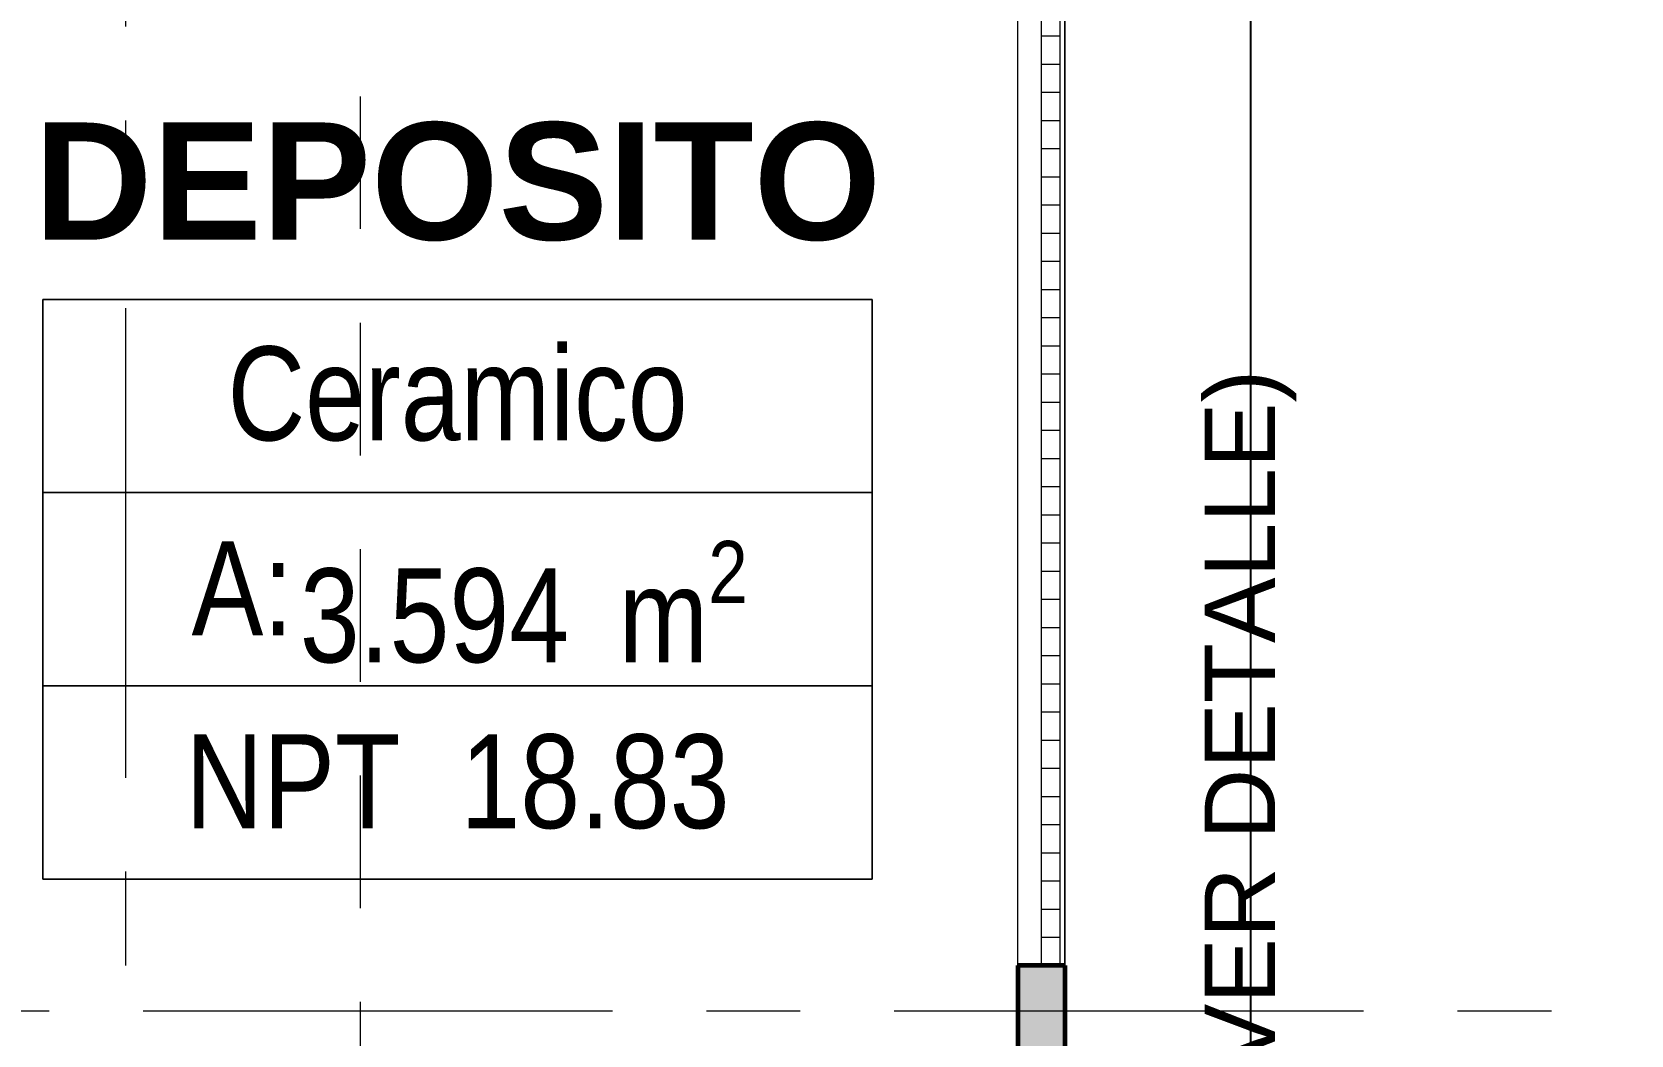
# Model space of a CAD drawing. Header units: inches. Extents: x -19 to 5698, y -728 to 92.
# Drawn here: x 393.22 to 394.923, y 9.976 to 11.044 of the extents above; entities that cross this region are included whole.
import ezdxf

# ---------------------------------------------------------------- set-up
doc = ezdxf.new("R2010")
doc.units = ezdxf.units.IN
doc.header["$MEASUREMENT"] = 0
doc.set_wipeout_variables(frame=1)
for name, pattern in [('Hidden Line', [0.195611, 0.141111, -0.0545]), ('Punto & Raya', [0.65, 0.5, -0.075, 0, -0.075]), ('Wipeout_Contour', [1, 0, -1])]:
    doc.linetypes.add(name, pattern=pattern)
doc.layers.get('0').update_dxf_attribs({"color": 61})
for name, color, linetype in [('02 _ ARQ _ ALB _ Ejes Generales', 251, 'Continuous'), ('02 _ ARQ _ ZON _ Espacio.3D', 7, 'Continuous'), ('08 _ STR _ EXT _ 09 Vigas', 251, 'Continuous'), ('Acabado - Muros', 7, 'Continuous'), ('Marcador - Secciones', 7, 'Continuous'), ('Notas - Etiquetas', 7, 'Continuous')]:
    doc.layers.add(name, color=color, linetype=linetype)
doc.styles.add('Estilo_Generado_4', font='swisse.ttf')
doc.styles.add('Estilo_Generado_8', font='arialbd.ttf')
doc.styles.add('Estilo_Generado_9', font='ARIALN.TTF')
doc.dimstyles.new('Estilo_Generado__8', dxfattribs={"dimtxt": 0.18, "dimasz": 0.0912, "dimexe": 0.18, "dimexo": 0.0625, "dimgap": 0, "dimtad": 0, "dimtih": 1, "dimtoh": 1, "dimdec": 4, "dimzin": 0, "dimdsep": 46, "dimcen": 0.09, "dimadec": 0, "dimazin": 0, "dimtfac": 1, "dimtdec": 4, "dimtmove": 0, "dimatfit": 3, "dimldrblk": 'ARROWHEAD_5', "dimfxl": 1, "dimtolj": 1, "dimtzin": 0, "dimarcsym": 0})

# ---------------------------------------------------------------- blocks, each defined once
blk = doc.blocks.new('ARROWHEAD_5')
at = {"linetype": 'Continuous', "lineweight": 0}
blk.add_hatch(color=0, dxfattribs=at).paths.add_polyline_path([(-1, 0.2679), (0, 0), (-1, -0.2679)])
at = {"color": 0, "linetype": 'Continuous', "lineweight": 0}
blk.add_line((0, 0), (-1, 0), dxfattribs=at)

msp = doc.modelspace()

# ---------------------------------------------------------------- linework, layer by layer
at = {"layer": '02 _ ARQ _ ALB _ Ejes Generales', "color": 251, "linetype": 'Punto & Raya', "lineweight": 13, "true_color": 0x636466}
msp.add_line((393.3201, 3.05), (393.3201, 44.9), dxfattribs=at)
at = {"layer": '02 _ ARQ _ ZON _ Espacio.3D', "color": 251, "linetype": 'Continuous', "lineweight": 13}
for p, q in [((394.1151, 10.7594), (393.2316, 10.7594)), ((393.2316, 10.7594), (393.2316, 10.1418)), ((393.2316, 10.7594), (394.1151, 10.7594)), ((393.2316, 10.5536), (393.2316, 10.7594)), ((394.1151, 10.1418), (394.1151, 10.7594)), ((394.1151, 10.7594), (394.1151, 10.5536)), ((394.1151, 10.5536), (393.2316, 10.5536)), ((393.2316, 10.5536), (394.1151, 10.5536)), ((393.2316, 10.3477), (393.2316, 10.5536)), ((394.1151, 10.5536), (394.1151, 10.3477)), ((394.1151, 10.3477), (393.2316, 10.3477)), ((393.2316, 10.3477), (394.1151, 10.3477)), ((393.2316, 10.1418), (393.2316, 10.3477)), ((394.1151, 10.3477), (394.1151, 10.1418)), ((393.2316, 10.1418), (394.1151, 10.1418)), ((394.1151, 10.1418), (393.2316, 10.1418))]:
    msp.add_line(p, q, dxfattribs=at)
at = {"layer": '02 _ ARQ _ ZON _ Espacio.3D', "color": 254, "linetype": 'Continuous', "lineweight": 0, "flags": 128}
msp.add_lwpolyline([(400.07, 7.3509), (400.0701, 8.1), (400.295, 8.1), (400.295, 16.5), (400.0701, 16.5), (400.07, 17.35), (394.17, 17.3498), (394.17, 16.9001), (393.5701, 16.9), (393.57, 16.2999), (393.12, 16.2999), (393.12, 15.4), (394.32, 15.4), (394.3201, 7.7), (396.8257, 7.7), (396.8257, 7.35)], close=True, dxfattribs=at)
at = {"layer": '02 _ ARQ _ ZON _ Espacio.3D', "color": 9, "linetype": 'Continuous', "lineweight": 5, "flags": 128}
msp.add_lwpolyline([(393.12, 9.05), (394.27, 9.05), (394.27, 12.175), (393.12, 12.175)], close=True, dxfattribs=at)
at = {"layer": '08 _ STR _ EXT _ 09 Vigas', "color": 251, "linetype": 'Hidden Line', "lineweight": 13, "true_color": 0x636466}
msp.add_line((393.5701, 7.7), (393.5701, 16.9), dxfattribs=at)
at = {"layer": 'Marcador - Secciones', "color": 251, "linetype": 'Punto & Raya', "lineweight": 13, "true_color": 0x636466}
msp.add_line((374.9384, 10.0018), (416.3507, 10.0018), dxfattribs=at)

# ---------------------------------------------------------------- texts
at = {"layer": '02 _ ARQ _ ZON _ Espacio.3D', "color": 251, "lineweight": 25, "attachment_point": 2}
for s, insert, char_height, style in [('\\A1;{\\pqc;\\pt0;\\fArial|b1|i0|c0|p34;DEPOSITO}', (393.6734, 10.9479), 0.125, 'Estilo_Generado_8'), ('\\A1;{\\pqc;\\pt0;\\fArial Narrow|b0|i0|c0|p34;Ceramico}', (393.6734, 10.7093), 0.1, 'Estilo_Generado_9'), ('\\A1;{\\pqc;\\pt0;\\fArial Narrow|b0|i0|c0|p34;A: }', (393.4442, 10.5017), 0.1, 'Estilo_Generado_9'), ('\\A1;{\\pqc;\\pt0,0.3;\\fArial Narrow|b0|i0|c0|p34;3.594\\fArial Narrow|b0|i0|c0|p34;\\A1{\\H.66x;\\S^  ;}\\fArial Narrow|b0|i0|c0|p34; m\\fArial Narrow|b0|i0|c0|p34;\\A1{\\H.66x;\\S2^  ;}}', (393.7439, 10.5021), 0.1, 'Estilo_Generado_9'), ('\\A1;{\\pqc;\\pt0;\\fArial Narrow|b0|i0|c0|p34;NPT  18.83}', (393.6734, 10.2962), 0.1, 'Estilo_Generado_9')]:
    msp.add_mtext(s, dxfattribs=dict(at, insert=insert, char_height=char_height, style=style))
at = {"layer": 'Notas - Etiquetas', "color": 171, "linetype": 'Continuous', "lineweight": 13, "insert": (394.5179, 8.909), "char_height": 0.075, "attachment_point": 4, "rotation": 90, "style": 'Estilo_Generado_4'}
msp.add_mtext('\\A1;{\\pql;\\fSwis721 Ex BT|b0|i0|c0|p34;TABIQUERIA FIJA 2 (VER DETALLE)\\fSwis721 Ex BT|b0|i0|c0|p34; }', dxfattribs=at)

# ---------------------------------------------------------------- leaders
at = {"layer": 'Notas - Etiquetas', "color": 144, "linetype": 'Continuous', "lineweight": 13, "annotation_type": 0, "has_hookline": 1, "hookline_direction": 1, "text_width": 1.9482, "horizontal_direction": (1e-06, 1, 0)}
msp.add_leader([(394.305, 11.55), (394.5179, 11.3791), (394.5179, 8.909)], dimstyle='Estilo_Generado__8', dxfattribs=at)

# ---------------------------------------------------------------- next in the draw order: wipeouts: each hides what was drawn before it
at = {"color": 254, "linetype": 'Wipeout_Contour', "lineweight": 0, "ltscale": 19443.6172}
msp.add_wipeout([(394.27, 12.1999), (394.27, 10.0499), (394.32, 10.0499), (394.32, 12.1834), (394.287, 12.1834), (394.287, 12.1999)], dxfattribs=at).dxf.layer = 'Acabado - Muros'

# ---------------------------------------------------------------- next in the draw order: linework, layer by layer
at = {"layer": 'Acabado - Muros', "color": 7, "linetype": 'Continuous', "lineweight": 60}
msp.add_line((394.27, 10.0499), (394.27, 9.9499), dxfattribs=at)
at = {"layer": 'Acabado - Muros', "color": 251, "linetype": 'Continuous', "lineweight": 13, "flags": 128}
for points in [[(394.27, 10.0499), (394.27, 12.1999), (394.27, 14.3499)], [(394.32, 10.0499), (394.32, 12.1834)]]:
    msp.add_lwpolyline(points, dxfattribs=at)

# ---------------------------------------------------------------- next in the draw order: wipeouts: each hides what was drawn before it
at = {"color": 254, "linetype": 'Wipeout_Contour', "lineweight": 0, "ltscale": 12962.241387}
msp.add_wipeout([(394.315, 12.1834), (394.295, 12.1834), (394.295, 10.0499), (394.315, 10.0499)], dxfattribs=at).dxf.layer = 'Acabado - Muros'

# ---------------------------------------------------------------- next in the draw order: hatches: boundary and pattern name
at = {"layer": 'Acabado - Muros', "linetype": 'Continuous', "lineweight": 0}
h = msp.add_hatch(dxfattribs=at)
h.set_pattern_fill('CONTRACHAPADO_0002', color=254, style=0, pattern_type=2)
h.set_pattern_definition([(0, (370.000076, 2e-08), (0, 0.03), [])])
h.paths.add_polyline_path([(394.315, 12.1834), (394.295, 12.1834), (394.295, 10.0499), (394.315, 10.0499)])
msp.add_hatch(color=254, dxfattribs=at).paths.add_polyline_path([(394.27, 10.0499), (394.27, 9.9499), (394.32, 9.9499), (394.32, 10.0499)])

# ---------------------------------------------------------------- next in the draw order: linework, layer by layer
at = {"layer": 'Acabado - Muros', "color": 7, "linetype": 'Continuous', "lineweight": 60}
for q in [(394.27, 10.0499), (394.32, 9.9499)]:
    msp.add_line((394.32, 10.0499), q, dxfattribs=at)
at = {"layer": 'Acabado - Muros', "color": 7, "linetype": 'Continuous', "lineweight": 13, "flags": 128}
msp.add_lwpolyline([(394.315, 12.1834), (394.295, 12.1834), (394.295, 10.0499), (394.315, 10.0499)], close=True, dxfattribs=at)

doc.saveas('drawing.dxf')
